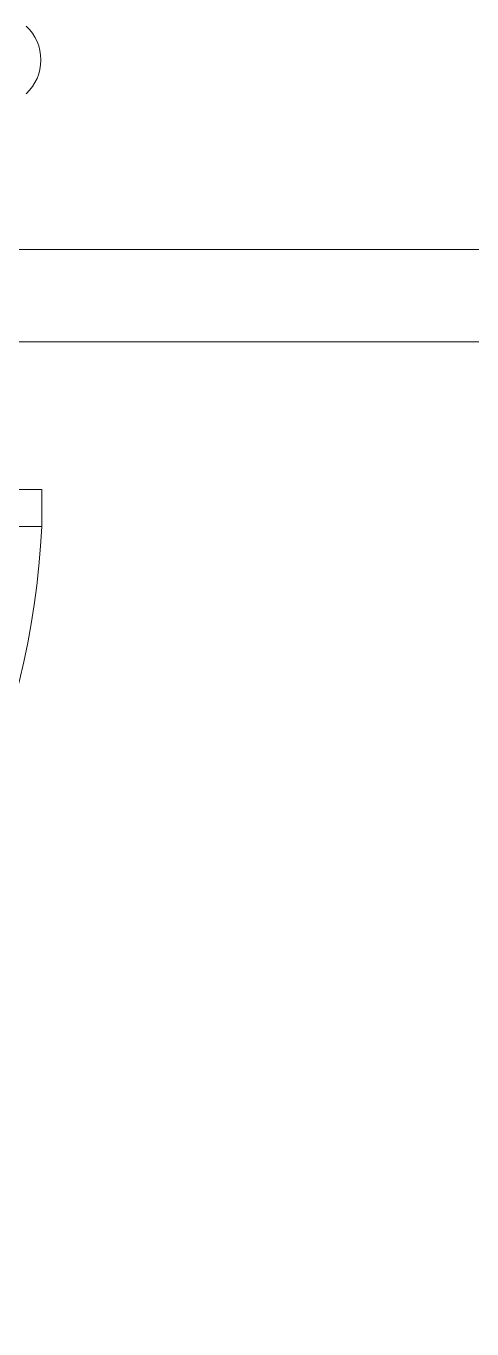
# Model space of a CAD drawing. Extents: x -234346 to 58427, y -132654 to -82394.
# Drawn here: x -135017 to -134534, y -112642 to -111230 of the extents above; entities that cross this region are included whole.
import ezdxf

# ---------------------------------------------------------------- set-up
doc = ezdxf.new("R2010")
doc.units = 0
doc.header["$LTSCALE"] = 8
for name, color, linetype, lineweight in [('72_EGR_EQP_TAG', 9, 'Continuous', 5), ('LOADING', 9, 'Continuous', 5), ('Walls', 9, 'Continuous', 5), ('Wooden Joinery', 9, 'Continuous', 5)]:
    doc.layers.add(name, color=color, linetype=linetype, lineweight=lineweight)

# ---------------------------------------------------------------- blocks, each defined once
blk = doc.blocks.new('A$C72370EFE')
at = {"layer": 'Wooden Joinery'}
for p, q in [((-0.01, -0.04), (-0.02, -0.04)), ((-0.01, -0.03), (-0.01, -0.07)), ((0, -0.03), (-0.01, -0.03)), ((0.04, -0.03), (0.05, -0.03)), ((0.05, -0.03), (0.05, -0.07)), ((0.05, -0.04), (0.06, -0.04)), ((-0.05, -0.07), (-0.05, -0.16)), ((-0.03, -0.07), (-0.03, -0.16)), ((-0.01, -0.06), (-0.02, -0.06)), ((0, -0.07), (-0.01, -0.07)), ((0.04, -0.07), (0.05, -0.07)), ((0.05, -0.06), (0.06, -0.06)), ((0.07, -0.07), (0.07, -0.16)), ((0.09, -0.07), (0.09, -0.16)), ((-0.01, -0.17), (-0.02, -0.17)), ((-0.01, -0.17), (-0.01, -0.19)), ((0.05, -0.17), (0.06, -0.17)), ((0.05, -0.17), (0.05, -0.19)), ((-0.01, -0.19), (-0.02, -0.19)), ((0.05, -0.19), (0.06, -0.19))]:
    blk.add_line(p, q, dxfattribs=at)
for centre, radius, start, end in [((-0.02, -0.07), 0.03, 90, 180), ((0.06, -0.07), 0.03, 0, 90), ((-0.02, -0.07), 0.01, 90, 180), ((0.06, -0.07), 0.01, 0, 90), ((-0.02, -0.16), 0.03, 180, 270), ((-0.02, -0.16), 0.01, 180, 270), ((0.06, -0.16), 0.01, 270, 0), ((0.06, -0.16), 0.03, 270, 0)]:
    blk.add_arc(centre, radius, start, end, dxfattribs=at)
blk = doc.blocks.new('A$C5DAD61B4')
at = {"layer": 'Wooden Joinery'}
for points in [[(80, 959.1), (80, 969.1), (10, 979.1), (10, 959.1)], [(940, 959.1), (940, 969.1), (1010, 979.1), (1010, 959.1)], [(70, 859.1), (70, 849.1), (0, 839.1), (0, 859.1)], [(120, 859.1), (120, 0), (80, 0), (80, 859.1)], [(950, 859.1), (950, 849.1), (1020, 839.1), (1020, 859.1)]]:
    blk.add_lwpolyline(points, close=True, dxfattribs=at)
for points in [[(45, 859.1), (45, 959.1), (20, 959.1), (20, 859.1), (45, 859.1)], [(45, 859.1), (80, 859.1), (80, 899.1), (90, 899.1), (90, 959.1), (45, 959.1), (45, 859.1)], [(975, 859.1), (940, 859.1), (940, 899.1), (930, 899.1), (930, 959.1), (975, 959.1), (975, 859.1)], [(975, 859.1), (975, 959.1), (1000, 959.1), (1000, 859.1), (975, 859.1)]]:
    blk.add_lwpolyline(points, dxfattribs=at)
blk.add_arc((80, 859.1), 860, 272.666, 0, dxfattribs=at)
at = {"layer": 'Wooden Joinery', "xscale": 999.9999999998854, "yscale": 999.9999999998854, "zscale": 999.9999999998854, "rotation": 180}
blk.add_blockref('A$C72370EFE', (120, 0), dxfattribs=at)
blk = doc.blocks.new('GF21008-P')
at = {"layer": 'LOADING'}
blk.add_arc((0.7365, -0.7662), 0.0499, 222.6462, 317.3538, dxfattribs=at)
blk = doc.blocks.new('GF1')
at = {"layer": 'Walls', "color": 9}
for p, q in [((-135859.4, -111472.6), (-132259.4, -111472.6)), ((-135859.4, -111572.6), (-132259.4, -111572.6))]:
    blk.add_line(p, q, dxfattribs=at)
at = {"layer": 'LOADING', "color": 9, "xscale": -1000, "yscale": 1000, "zscale": 1000, "rotation": 90.00000000000017}
blk.add_blockref('GF21008-P', (-135817.3, -110530.5, 0), dxfattribs=at)
at = {"layer": 'Wooden Joinery', "color": 9, "xscale": -1, "rotation": 90}
blk.add_blockref('A$C5DAD61B4', (-135000.3, -111652.6), dxfattribs=at)

msp = doc.modelspace()

# ---------------------------------------------------------------- block references
at = {"layer": '72_EGR_EQP_TAG'}
msp.add_blockref('GF1', (0, 0), dxfattribs=at)

doc.saveas('drawing.dxf')
